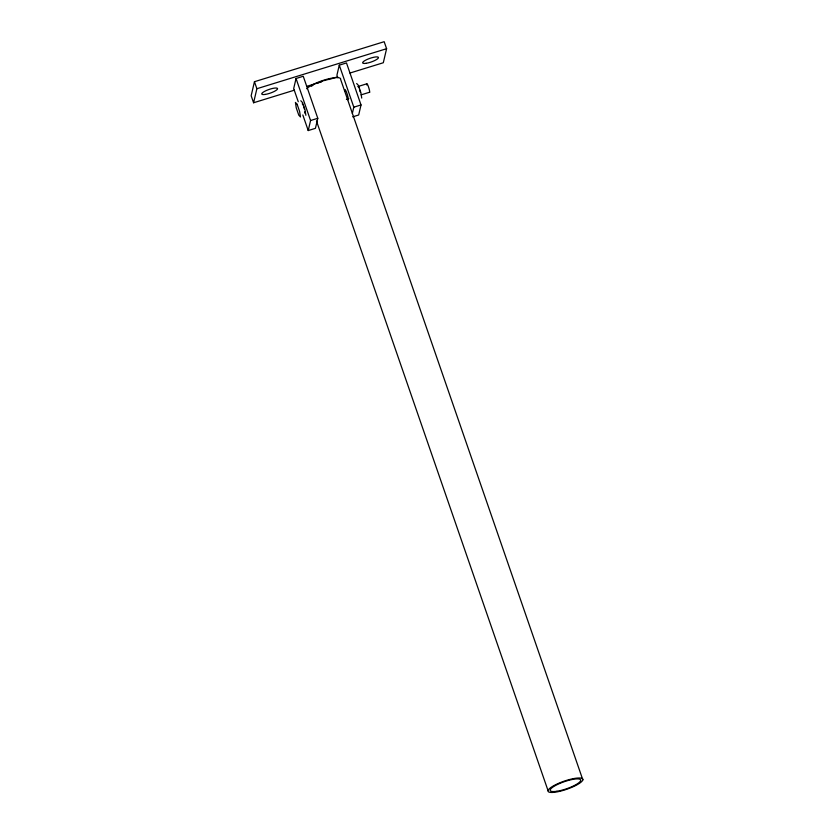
<?xml version="1.0" encoding="UTF-8"?>
<svg xmlns="http://www.w3.org/2000/svg" width="834" height="834" viewBox="0 0 834 834"><rect width="100%" height="100%" fill="white"/><g stroke="black" fill="none" stroke-linecap="round" stroke-linejoin="round"><path stroke-width="1.25" d="M349.946 73.038L383.306 62.748L386.601 48.706L384.172 41.7L254.453 81.711L251.159 95.754L253.588 102.759L294.35 90.187M253.588 102.759L256.882 88.717L254.453 81.711M302.825 114.946L308.226 130.552L315.429 128.332L317.785 118.292L303.253 76.269L296.049 78.5L293.693 88.529L298.259 101.738M308.226 130.552L310.571 120.523L296.049 78.5M352.667 116.843L358.672 114.998L361.018 104.959L346.485 62.936L339.282 65.156L336.926 75.196L337.76 77.593M352.344 113.455L353.814 107.179L339.282 65.156M256.882 88.717L386.601 48.706M306.703 86.371L321.528 81.805M328.94 79.522L337.593 76.853M358.182 86.465L366.752 83.817M346.402 99.392L348.852 98.641M361.091 94.867L369.66 92.22M310.571 120.523L317.785 118.292M353.814 107.179L361.018 104.959M356.681 83.525L358.359 85.349L360.882 92.637L361.716 98.078M300.824 100.747L302.513 102.582L305.025 109.859L305.859 115.3M582.841 779.863A18.4 4.253 -19.1 0 0 557.717 783.71A18.4 4.253 -19.1 0 0 555.746 792.112A18.4 4.253 -19.1 0 0 582.841 779.863L340.647 79.47A18.4 4.253 -19.1 0 0 326.636 79.334A18.4 4.253 -19.1 0 0 306.724 88.769M316.472 120.982L548.032 790.601M311.301 86.267A16.107 3.722 -19.1 0 1 313.167 85.162M317.493 83.066A16.107 3.722 -19.1 0 1 323.123 80.95M324.238 80.596A16.107 3.722 -19.1 0 1 329.409 79.24M303.67 106.616A5.327 0.751 72.9 0 1 304.473 109.264M304.973 111.568A5.327 0.751 72.9 0 1 304.65 112.976M344.953 91.146A5.327 0.751 72.9 0 1 346.913 93.283A5.327 0.751 72.9 0 1 347.893 99.642M302.231 103.781A4.566 0.646 72.9 0 1 302.867 104.886M366.804 84.985A4.566 0.646 72.9 0 1 368.482 86.819A4.566 0.646 72.9 0 1 369.316 92.261M358.078 86.559A4.566 0.646 72.9 0 1 358.714 87.653M359.475 89.592A4.566 0.646 72.9 0 1 360.163 91.855M297.102 104.25L295.424 102.415L296.258 107.857L298.77 115.134L300.459 116.969L299.625 111.527L297.102 104.25M556.956 791.257A16.107 3.722 -19.1 0 0 580.673 780.53A16.107 3.722 -19.1 0 0 558.676 783.908A16.107 3.722 -19.1 0 0 556.956 791.257M366.126 63.311A8.382 1.939 -19.1 0 0 378.469 57.723A8.382 1.939 -19.1 0 0 367.023 59.485A8.382 1.939 -19.1 0 0 366.126 63.311M265.233 94.43A8.382 1.939 -19.1 0 0 277.576 88.842A8.382 1.939 -19.1 0 0 266.129 90.604A8.382 1.939 -19.1 0 0 265.233 94.43"/></g></svg>
